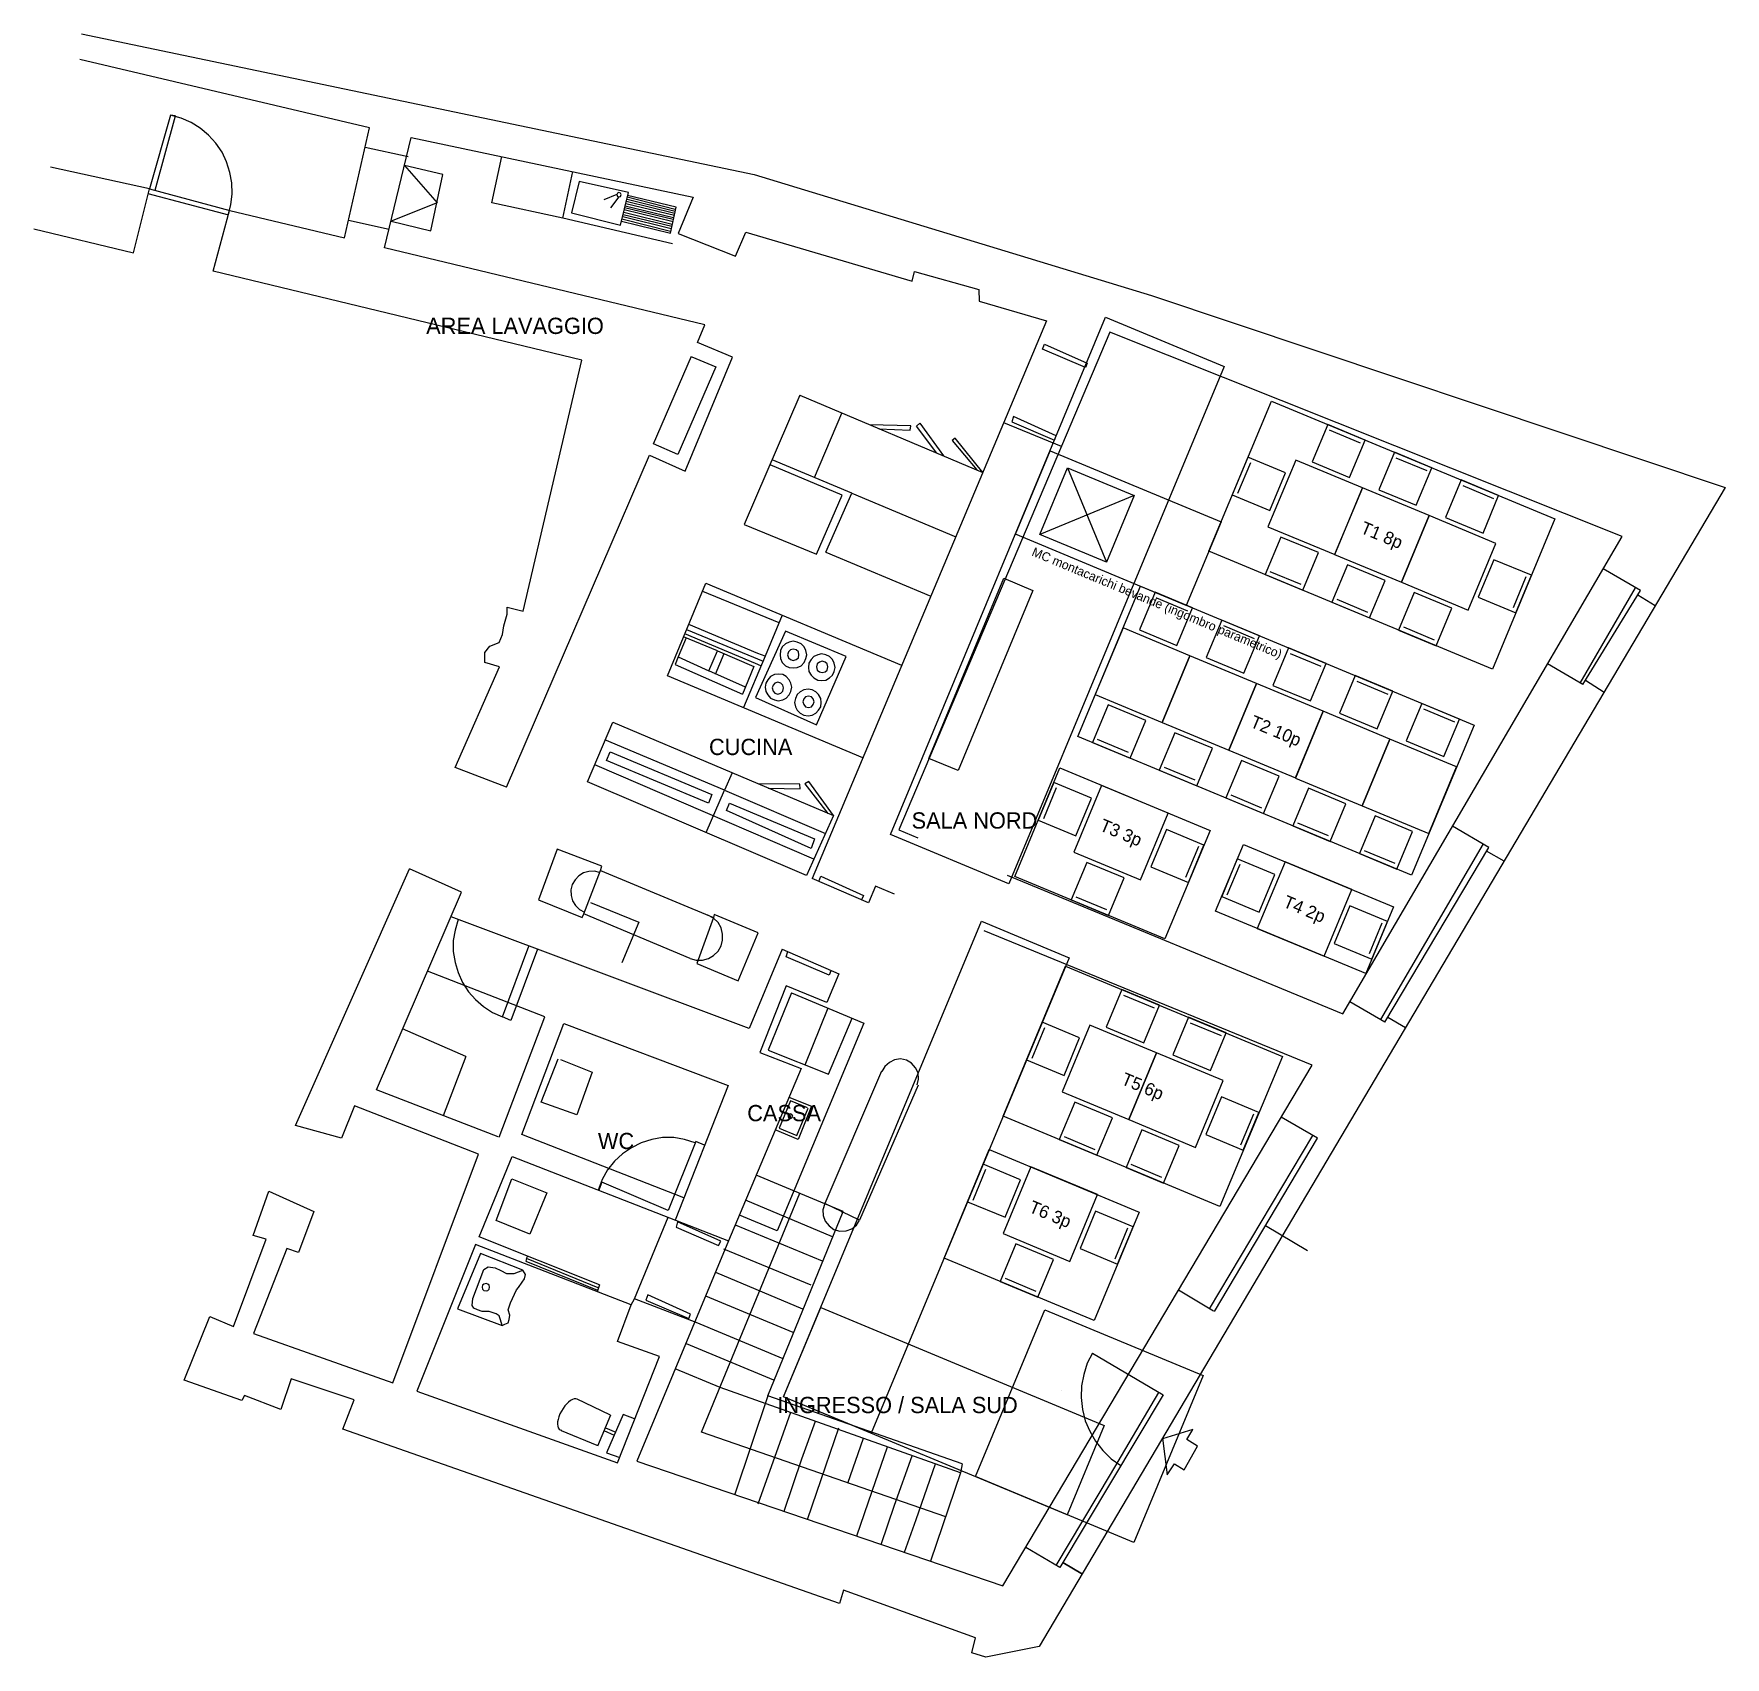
# Model space of a CAD drawing. Header units: centimetres. Extents: x 725 to 2598, y -2225 to -428.
import ezdxf
from ezdxf.enums import TextEntityAlignment as Align

# ---------------------------------------------------------------- set-up
doc = ezdxf.new("R2010")
doc.units = ezdxf.units.CM
for name, color, linetype in [('FASCIA_SEDUTA', 2, 'Continuous'), ('MONTACARICHI', 6, 'Continuous'), ('MURI_ESISTENTI', 7, 'Continuous'), ('NUMERAZIONE', 5, 'Continuous'), ('PERCORSI', 3, 'Continuous'), ('SEDIE', 8, 'Continuous'), ('TAVOLI_80x80', 5, 'Continuous'), ('TESTI', 7, 'Continuous')]:
    doc.layers.add(name, color=color, linetype=linetype)

# ---------------------------------------------------------------- blocks, each defined once
blk = doc.blocks.new('TAVOLO_80x80')
blk.add_lwpolyline([(0, 0), (80, 0), (80, 80), (0, 80)], close=True)
blk = doc.blocks.new('SEDIA_45x45')
blk.add_line((-18.5, 40), (18.5, 40))
blk.add_lwpolyline([(-22.5, 0), (22.5, 0), (22.5, 45), (-22.5, 45)], close=True)

msp = doc.modelspace()

# ---------------------------------------------------------------- linework, layer by layer
at = {"layer": 'FASCIA_SEDUTA'}
for points in [[(2095.3, -834.3), (2409.2, -964.9), (2340, -1131.1), (2026.1, -1000.5)], [(1950.4, -1039.3), (2319.6, -1193), (2250.5, -1359.2), (1881.2, -1205.5)], [(1861.2, -1240.5), (2027.4, -1309.7), (1977.4, -1429.7), (1811.2, -1360.5)], [(2064.3, -1325.1), (2230.5, -1394.2), (2199.7, -1468.1), (2033.6, -1398.9)], [(1867.4, -1459.7), (2107.5, -1559.7), (2038.3, -1725.8), (1798.3, -1625.9)], [(1782.9, -1662.8), (1949.1, -1732), (1899.1, -1852), (1732.9, -1782.9)]]:
    msp.add_lwpolyline(points, close=True, dxfattribs=at)
at = {"layer": 'MONTACARICHI'}
for p, q in [((1869.5, -908.2), (1912.7, -1012.8)), ((1943.4, -938.9), (1838.8, -982.1))]:
    msp.add_line(p, q, dxfattribs=at)
msp.add_lwpolyline([(1869.5, -908.2), (1943.4, -938.9), (1912.7, -1012.8), (1838.8, -982.1)], close=True, dxfattribs=at)
at = {"layer": 'MURI_ESISTENTI'}
for points in [[(778.1, -427.9), (1522.9, -583.6)], [(1096.8, -531.9), (776.1, -456.4)], [(876.7, -517.9), (853.5, -599.6)], [(859.8, -601), (882.1, -518.8)], [(882.1, -518.8), (876.7, -517.9)], [(888.3, -521.2), (876.7, -517.9)], [(899.5, -526.1), (888.3, -521.2)], [(909.6, -532.4), (899.5, -526.1)], [(918.8, -540.1), (909.6, -532.4)], [(927, -548.8), (918.8, -540.1)], [(1069.2, -653.8), (1096.8, -531.9)], [(1113.7, -664.9), (1143.2, -542.5)], [(1143.2, -542.5), (1455.2, -608.8)], [(933.8, -559), (927, -548.8)], [(938.6, -569.6), (933.8, -559)], [(1092, -553.2), (1139.9, -563.8)], [(853.5, -599.6), (743.7, -575.4)], [(942.5, -581.2), (938.6, -569.6)], [(1178.1, -583.6), (1135.5, -573.5)], [(1135.5, -573.5), (1171.8, -615.1)], [(1232.2, -615.1), (1243.4, -563.8)], [(1311.1, -632), (1322.2, -580.2)], [(944.4, -592.8), (942.5, -581.2)], [(944.9, -604.9), (944.4, -592.8)], [(1165, -646), (1178.1, -583.6)], [(1374.9, -639.7), (1383.6, -603.5), (1329, -591.4), (1320.7, -626.2), (1374.9, -639.7)], [(1522.9, -583.6), (1962.6, -717.6)], [(835.6, -670.2), (853.5, -599.6)], [(941.1, -628.6), (852.1, -604.9)], [(853.5, -599.6), (942.5, -623.3)], [(940.6, -628.6), (943.5, -617)], [(943.5, -617), (944.9, -604.9)], [(1171.8, -615.1), (1121, -635.4)], [(1311.1, -632), (1232.2, -615.1)], [(1370.6, -605.9), (1356.5, -611.7)], [(1373, -608.3), (1363.8, -620.4)], [(1371.5, -604.4), (1370.6, -605.9)], [(1370.6, -605.9), (1371.5, -607.8)], [(1373, -603.5), (1371.5, -604.4)], [(1371.5, -607.8), (1373, -608.3)], [(1374.9, -604.4), (1373, -603.5)], [(1373, -608.3), (1374.9, -607.8)], [(1375.4, -605.9), (1374.9, -604.4)], [(1374.9, -607.8), (1375.4, -605.9)], [(1434.4, -629.1), (1380.7, -616)], [(1434.9, -626.7), (1381.2, -613.6)], [(1435.4, -622.3), (1382.2, -608.8)], [(1435.4, -624.7), (1382.2, -611.2)], [(1436.3, -619.9), (1382.7, -606.8)], [(1455.2, -608.8), (1438.8, -648.9)], [(923.7, -690.5), (942, -623.3)], [(942.5, -623.3), (1069.2, -653.8)], [(1118.6, -644.6), (1073.6, -634.4)], [(1121, -635.4), (1165, -646)], [(1432.5, -660.5), (1311.1, -632)], [(1375.9, -635.4), (1430.1, -648.4)], [(1430.1, -646.5), (1376.4, -633)], [(1431, -643.6), (1377.3, -630.5)], [(1431.5, -641.2), (1377.8, -628.1)], [(1432, -638.8), (1378.3, -625.7)], [(1433, -635.9), (1378.8, -622.8)], [(1433, -633.4), (1379.3, -620.4)], [(1433.4, -631.5), (1379.8, -618.5)], [(1430.1, -648.4), (1436.3, -619.9)], [(725.3, -643.6), (835.6, -670.2)], [(1438.8, -648.9), (1502.1, -674.1)], [(1502.1, -674.1), (1513.7, -647.5)], [(1513.7, -647.5), (1697.5, -701.6)], [(1468.3, -750), (1113.7, -664.9)], [(1331.9, -789.2), (923.7, -690.5)], [(1697.5, -701.6), (1700.4, -691)], [(1700.4, -691), (1771.5, -710.8)], [(1771.5, -710.8), (1772, -723.9)], [(1772, -723.9), (1846.5, -745.7)], [(1962.6, -717.6), (2597.6, -929.9)], [(1846.5, -745.7), (1586.8, -1362.8)], [(1460, -769.4), (1468.3, -750)], [(1916.6, -758.2), (1683, -1309.1)], [(2483.5, -984.1), (1916.6, -758.2)], [(1411.2, -881.6), (1453.3, -784.8)], [(1446.5, -912), (1498.7, -785.8)], [(1453.8, -785.3), (1480.4, -796.4)], [(1498.7, -785.8), (1460, -769.4)], [(1842.1, -777.1), (1844.1, -771.3)], [(1889.5, -797.4), (1842.1, -777.1)], [(1844.1, -771.3), (1891.5, -792.6)], [(1267.1, -1066.8), (1331.9, -789.2)], [(1480.4, -796.4), (1438.3, -893.7)], [(1891.5, -792.6), (1889.5, -797.4)], [(1573.2, -827.9), (1511.8, -971.1)], [(1573.2, -827.9), (1775.9, -913.5)], [(1589.7, -918.8), (1619.7, -847.7)], [(1696.1, -861.7), (1650.6, -860.8)], [(1702.4, -862.2), (1706.2, -858.8)], [(1706.2, -858.8), (1732.3, -895.1)], [(1862.9, -884.5), (1799.1, -858.4)], [(1855.2, -877.7), (1857.1, -872.9), (1809.7, -851.6), (1807.8, -857.4), (1855.2, -877.7)], [(1660.8, -865.1), (1695.6, -866.6)], [(1695.6, -866.6), (1696.1, -861.7)], [(1725.1, -892.2), (1702.4, -862.2)], [(1745.4, -875.3), (1742, -878.2)], [(1742, -878.2), (1769.1, -910.6)], [(1775.9, -913.5), (1745.4, -875.3)], [(1248.7, -1261.7), (1406.8, -894.1)], [(1406.8, -894.1), (1446.5, -912)], [(1438.3, -893.7), (1411.2, -881.6)], [(1620.1, -938.6), (1540.3, -904.8)], [(1630.8, -936.2), (1542.7, -899.5)], [(2597.6, -929.9), (1838.3, -2213.1)], [(1591.6, -1003.9), (1620.1, -938.6)], [(1602.2, -1001.5), (1630.8, -936.2)], [(1630.8, -936.2), (1745.9, -984.6)], [(1511.8, -971.1), (1591.6, -1003.9)], [(2174.4, -1512.8), (2483.5, -984.1)], [(1602.2, -1001.5), (1718.3, -1050.4)], [(2503.8, -1044.1), (2462.7, -1019.9)], [(1426.7, -1138.4), (1469.2, -1035.9)], [(1550.5, -1079.9), (1465.8, -1045.1)], [(1469.2, -1035.9), (1685.9, -1126.8)], [(2437.1, -1146.6), (2498.5, -1041.2)], [(2440, -1148.1), (2503.8, -1044.1)], [(1249.2, -1070.2), (1249.2, -1062.5)], [(1249.2, -1062.5), (1267.1, -1066.8)], [(2520.2, -1061), (2500.9, -1049.4)], [(1244.3, -1092.9), (1245.8, -1083.3)], [(1245.8, -1083.3), (1249.2, -1070.2)], [(1526.8, -1113.7), (1450.4, -1081.8)], [(1553.9, -1071.2), (1535, -1116.6)], [(1230.3, -1105.5), (1240.5, -1101.6)], [(1240.5, -1101.6), (1244.3, -1092.9)], [(1447.5, -1096.3), (1438.8, -1117.6)], [(1482.3, -1110.8), (1444.6, -1095.4)], [(1524.4, -1124.9), (1446, -1092)], [(1448, -1087.1), (1532.6, -1122.4)], [(1557.3, -1089.1), (1524.4, -1162.6), (1591.6, -1192.6), (1624.5, -1117.1), (1557.3, -1089.1)], [(1557.3, -1103.1), (1553.9, -1106.5)], [(1561.6, -1101.2), (1557.3, -1103.1)], [(1566, -1100.2), (1561.6, -1101.2)], [(1570.3, -1101.2), (1566, -1100.2)], [(1574.7, -1103.1), (1570.3, -1101.2)], [(1578.1, -1106.5), (1574.7, -1103.1)], [(1224.5, -1112.8), (1230.3, -1105.5)], [(1224.5, -1123.9), (1224.5, -1112.8)], [(1438.8, -1117.6), (1435.4, -1125.8)], [(1438.8, -1117.6), (1472.6, -1133.1)], [(1472.6, -1133.1), (1482.3, -1110.8)], [(1479.9, -1136.5), (1489.5, -1113.7)], [(1482.3, -1110.8), (1522.4, -1128.2)], [(1535, -1116.6), (1510.8, -1173.7)], [(1535, -1116.6), (1526.8, -1113.7)], [(1551.9, -1110.3), (1551.5, -1115.2)], [(1551.5, -1115.2), (1551.9, -1119.5)], [(1553.9, -1106.5), (1551.9, -1110.3)], [(1551.9, -1119.5), (1553.9, -1123.9)], [(1560.6, -1111.8), (1559.7, -1115.2)], [(1559.7, -1115.2), (1560.6, -1118.6)], [(1563.1, -1109.9), (1560.6, -1111.8)], [(1560.6, -1118.6), (1563.1, -1120.5)], [(1566, -1108.9), (1563.1, -1109.9)], [(1563.1, -1120.5), (1566, -1121.5)], [(1569.4, -1109.9), (1566, -1108.9)], [(1566, -1121.5), (1569.4, -1120.5)], [(1571.8, -1111.8), (1569.4, -1109.9)], [(1569.4, -1120.5), (1571.8, -1118.6)], [(1572.3, -1115.2), (1571.8, -1111.8)], [(1571.8, -1118.6), (1572.3, -1115.2)], [(1580, -1110.3), (1578.1, -1106.5)], [(1578.1, -1123.9), (1580, -1119.5)], [(1581, -1115.2), (1580, -1110.3)], [(1580, -1119.5), (1581, -1115.2)], [(1585.8, -1120.5), (1583.4, -1124.4)], [(1588.7, -1117.1), (1585.8, -1120.5)], [(1593.1, -1115.2), (1588.7, -1117.1)], [(1597.4, -1114.2), (1593.1, -1115.2)], [(1597.9, -1122.4), (1595, -1123.4)], [(1602.2, -1115.2), (1597.4, -1114.2)], [(1601.3, -1123.4), (1597.9, -1122.4)], [(1606.1, -1117.1), (1602.2, -1115.2)], [(1609.5, -1120.5), (1606.1, -1117.1)], [(1611.4, -1124.4), (1609.5, -1120.5)], [(1191.6, -1240), (1240.9, -1128.7)], [(1240.9, -1128.7), (1224.5, -1123.9)], [(1642.9, -1229.3), (1426.7, -1138.4)], [(1435.4, -1125.8), (1509.9, -1158.7)], [(1513.2, -1151), (1472.6, -1133.1)], [(1522.4, -1128.2), (1509.9, -1158.7)], [(1530.2, -1127.3), (1524.4, -1124.9)], [(1540.8, -1139.4), (1537.9, -1142.8)], [(1545.2, -1136.9), (1540.8, -1139.4)], [(1549.5, -1136.5), (1545.2, -1136.9)], [(1554.4, -1136.9), (1549.5, -1136.5)], [(1553.9, -1123.9), (1557.3, -1127.3)], [(1558.2, -1139.4), (1554.4, -1136.9)], [(1557.3, -1127.3), (1561.6, -1129.2)], [(1561.6, -1142.8), (1558.2, -1139.4)], [(1561.6, -1129.2), (1566, -1129.7)], [(1566, -1129.7), (1570.3, -1129.2)], [(1570.3, -1129.2), (1574.7, -1127.3)], [(1574.7, -1127.3), (1578.1, -1123.9)], [(1583.4, -1124.4), (1582.9, -1129.2)], [(1582.9, -1129.2), (1583.4, -1133.6)], [(1583.4, -1133.6), (1585.8, -1137.9)], [(1585.8, -1137.9), (1588.7, -1140.8)], [(1588.7, -1140.8), (1593.1, -1143.2)], [(1592.6, -1125.3), (1591.6, -1128.7)], [(1591.6, -1128.7), (1592.6, -1132.1)], [(1595, -1123.4), (1592.6, -1125.3)], [(1592.6, -1132.1), (1595, -1134)], [(1595, -1134), (1597.9, -1135)], [(1597.9, -1135), (1601.3, -1134)], [(1603.7, -1125.3), (1601.3, -1123.4)], [(1601.3, -1134), (1603.7, -1132.1)], [(1602.2, -1143.2), (1606.1, -1140.8)], [(1604.2, -1128.7), (1603.7, -1125.3)], [(1603.7, -1132.1), (1604.2, -1128.7)], [(1606.1, -1140.8), (1609.5, -1137.9)], [(1609.5, -1137.9), (1611.4, -1133.6)], [(1612.4, -1129.2), (1611.4, -1124.4)], [(1611.4, -1133.6), (1612.4, -1129.2)], [(2440, -1148.1), (2400.8, -1125.3)], [(1535.5, -1146.6), (1535, -1151)], [(1535, -1151), (1535.5, -1155.8)], [(1537.9, -1142.8), (1535.5, -1146.6)], [(1535.5, -1155.8), (1537.9, -1159.7)], [(1537.9, -1159.7), (1540.8, -1163.1)], [(1543.7, -1149), (1542.7, -1151.9)], [(1542.7, -1151.9), (1543.7, -1155.3)], [(1545.7, -1146.6), (1543.7, -1149)], [(1543.7, -1155.3), (1545.7, -1157.7)], [(1549, -1145.7), (1545.7, -1146.6)], [(1545.7, -1157.7), (1549, -1158.7)], [(1552.4, -1146.6), (1549, -1145.7)], [(1549, -1158.7), (1552.4, -1157.7)], [(1554.4, -1149), (1552.4, -1146.6)], [(1552.4, -1157.7), (1554.4, -1155.3)], [(1555.3, -1151.9), (1554.4, -1149)], [(1554.4, -1155.3), (1555.3, -1151.9)], [(1558.2, -1163.1), (1561.6, -1159.7)], [(1563.5, -1146.6), (1561.6, -1142.8)], [(1561.6, -1159.7), (1563.5, -1155.8)], [(1564.5, -1151), (1563.5, -1146.6)], [(1563.5, -1155.8), (1564.5, -1151)], [(1570.3, -1159.2), (1568.4, -1163.6)], [(1573.7, -1156.3), (1570.3, -1159.2)], [(1577.6, -1153.9), (1573.7, -1156.3)], [(1582.4, -1153.4), (1577.6, -1153.9)], [(1586.8, -1153.9), (1582.4, -1153.4)], [(1591.1, -1156.3), (1586.8, -1153.9)], [(1594, -1159.2), (1591.1, -1156.3)], [(1593.1, -1143.2), (1597.4, -1143.7)], [(1596.4, -1163.6), (1594, -1159.2)], [(1597.4, -1143.7), (1602.2, -1143.2)], [(2463.7, -1156.8), (2442.9, -1143.7)], [(1540.8, -1163.1), (1545.2, -1165)], [(1545.2, -1165), (1549.5, -1166)], [(1549.5, -1166), (1554.4, -1165)], [(1554.4, -1165), (1558.2, -1163.1)], [(1568.4, -1163.6), (1567.4, -1167.9)], [(1567.4, -1167.9), (1568.4, -1172.7)], [(1568.4, -1172.7), (1570.3, -1176.6)], [(1570.3, -1176.6), (1573.7, -1180)], [(1577.6, -1164), (1576.6, -1167.4)], [(1576.6, -1167.4), (1577.6, -1170.3)], [(1579.5, -1161.6), (1577.6, -1164)], [(1577.6, -1170.3), (1579.5, -1172.7)], [(1582.9, -1161.1), (1579.5, -1161.6)], [(1579.5, -1172.7), (1582.9, -1173.7)], [(1586.3, -1161.6), (1582.9, -1161.1)], [(1582.9, -1173.7), (1586.3, -1172.7)], [(1588.2, -1164), (1586.3, -1161.6)], [(1586.3, -1172.7), (1588.2, -1170.3)], [(1589.2, -1167.4), (1588.2, -1164)], [(1588.2, -1170.3), (1589.2, -1167.4)], [(1591.1, -1180), (1594, -1176.6)], [(1594, -1176.6), (1596.4, -1172.7)], [(1596.9, -1167.9), (1596.4, -1163.6)], [(1596.4, -1172.7), (1596.9, -1167.9)], [(1366.2, -1189.7), (1610.5, -1293.2), (1580.5, -1359.4), (1338.2, -1255.9), (1366.2, -1189.7)], [(1573.7, -1180), (1577.6, -1181.9)], [(1577.6, -1181.9), (1582.4, -1182.9)], [(1582.4, -1182.9), (1586.8, -1181.9)], [(1586.8, -1181.9), (1591.1, -1180)], [(1490, -1265.1), (1357.5, -1209.5)], [(1476, -1270), (1472.1, -1279.6), (1359.4, -1232.2), (1363.3, -1222.6), (1476, -1270)], [(1248.7, -1261.7), (1191.6, -1240)], [(1468.7, -1289.8), (1346.4, -1237.1)], [(1498.3, -1245.8), (1490, -1265.1)], [(1469.7, -1312), (1490, -1265.1)], [(1490, -1265.1), (1601.8, -1313)], [(1573.2, -1258.4), (1526.8, -1257.9)], [(1538.4, -1262.7), (1573.7, -1263.7)], [(1573.7, -1263.7), (1573.2, -1258.4)], [(1583.4, -1255.4), (1579, -1257.9)], [(1579, -1257.9), (1604.2, -1290.8)], [(1610.5, -1293.2), (1583.4, -1255.4)], [(1588.7, -1341.5), (1468.7, -1289.8)], [(1495.3, -1279.6), (1589.7, -1318.8), (1585.8, -1329.5), (1492, -1287.4), (1495.3, -1279.6)], [(1683, -1309.1), (1703.8, -1317.8)], [(2336, -1328.5), (2295.8, -1304.8)], [(2329.7, -1324.6), (2216, -1519)], [(2220.9, -1522), (2336, -1328.5)], [(1304.8, -1330.4), (1284, -1386.5)], [(1354.1, -1349.3), (1304.8, -1330.4)], [(2352.9, -1343.5), (2333.6, -1332.4)], [(1015.1, -1636.1), (1141.3, -1352.2)], [(1198.9, -1377.8), (1141.3, -1352.2)], [(1324.6, -1364.3), (1321.2, -1369.6)], [(1328.5, -1359.9), (1324.6, -1364.3)], [(1333.8, -1356.5), (1328.5, -1359.9)], [(1339.6, -1355.1), (1333.8, -1356.5)], [(1334.3, -1402), (1352.7, -1354.1)], [(1345.9, -1354.6), (1339.6, -1355.1)], [(1351.7, -1356.1), (1345.9, -1354.6)], [(1352.7, -1354.1), (1354.1, -1349.3)], [(1352.7, -1354.1), (1477.9, -1405.9)], [(1649.2, -1389.9), (1586.8, -1362.8)], [(1594.5, -1366.2), (1596.4, -1360.4)], [(1596.4, -1360.4), (1643.8, -1381.7)], [(1803, -1359), (2174.4, -1512.8)], [(1104.5, -1596.9), (1198.9, -1377.8)], [(1321.2, -1369.6), (1319.8, -1375.4)], [(1319.8, -1375.4), (1320.3, -1381.7)], [(1320.3, -1381.7), (1321.7, -1387.5)], [(1643.8, -1381.7), (1641.4, -1386.5)], [(1656.9, -1371.5), (1649.2, -1389.9)], [(1678.2, -1380.2), (1656.9, -1371.5)], [(1284, -1386.5), (1332.4, -1405.9)], [(1321.7, -1387.5), (1325.1, -1392.8)], [(1325.1, -1392.8), (1329.5, -1397.2)], [(1329.5, -1397.2), (1334.8, -1400.1)], [(1332.4, -1405.9), (1334.3, -1402)], [(1451.8, -1451.3), (1334.3, -1402)], [(1341.5, -1389.4), (1395.2, -1411.2)], [(1477.9, -1406.8), (1471.6, -1403.5)], [(1478.4, -1402.5), (1477.9, -1405.9)], [(1527.3, -1422.8), (1478.4, -1402.5)], [(1517.1, -1528.7), (1187.3, -1405.4)], [(1191.6, -1419.9), (1189.7, -1431.5)], [(1195, -1408.3), (1191.6, -1419.9)], [(1395.2, -1411.2), (1376.4, -1456.2)], [(1477.9, -1405.9), (1459.1, -1457.1)], [(1482.8, -1411.7), (1477.9, -1406.8)], [(1486.2, -1417.5), (1482.8, -1411.7)], [(1487.6, -1424.3), (1486.2, -1417.5)], [(1505, -1476), (1527.3, -1422.8)], [(2140.6, -1569.4), (1777.3, -1420.9)], [(1189.7, -1431.5), (1189.7, -1443.6)], [(1244.3, -1516.1), (1273.3, -1437.8)], [(1283, -1441.2), (1253.5, -1520)], [(1482.8, -1443.1), (1486.2, -1437.3)], [(1486.2, -1437.3), (1487.6, -1431)], [(1487.6, -1431), (1487.6, -1424.3)], [(1553.9, -1441.2), (1517.1, -1528.7)], [(1553.9, -1441.2), (1616.3, -1468.3)], [(1189.7, -1443.6), (1191.6, -1455.7)], [(1191.6, -1455.7), (1195, -1466.8)], [(1451.8, -1451.3), (1458.6, -1453.3)], [(1458.6, -1453.3), (1465.4, -1453.3)], [(1459.1, -1457.1), (1505, -1476)], [(1465.4, -1453.3), (1472.1, -1451.3)], [(1472.1, -1451.3), (1477.9, -1448)], [(1477.9, -1448), (1482.8, -1443.1)], [(1558.2, -1449.4), (1560.2, -1443.6)], [(1605.6, -1469.7), (1558.2, -1449.4)], [(1291.2, -1516.1), (1161.1, -1465.4)], [(1195, -1466.8), (1199.8, -1477.9)], [(1199.8, -1477.9), (1206.6, -1488.1)], [(1616.3, -1468.3), (1603.2, -1500.2)], [(1607.6, -1464.9), (1605.6, -1469.7)], [(1206.6, -1488.1), (1214.3, -1496.8)], [(1214.3, -1496.8), (1223, -1504.5)], [(1558.2, -1481.8), (1529.2, -1555.3)], [(1564, -1489.5), (1538.4, -1552.9)], [(1603.2, -1500.2), (1558.2, -1481.8)], [(1564, -1489.5), (1644.3, -1522.9)], [(1223, -1504.5), (1233.2, -1511.3)], [(1233.2, -1511.3), (1244.3, -1516.1)], [(1240.5, -1649.2), (1291.2, -1516.1)], [(1253.5, -1520), (1244.3, -1516.1)], [(1604.2, -1506.5), (1579, -1569.4)], [(2220.9, -1522), (2182.2, -1499.2)], [(1203.7, -1559.7), (1133.6, -1529.2)], [(1265.6, -1646.3), (1312, -1523.4)], [(1312, -1523.4), (1493.9, -1592.1)], [(1644.3, -1522.9), (1548.1, -1752.7)], [(1605.1, -1579.5), (1631.3, -1517.6)], [(2243.6, -1528.2), (2224.2, -1516.6)], [(1538.4, -1552.9), (1605.1, -1579.5)], [(1203.7, -1559.7), (1178.5, -1625.5)], [(1286.9, -1610.5), (1305.8, -1562.6)], [(1308.2, -1563.1), (1343.5, -1577.1)], [(1529.2, -1555.3), (1574.7, -1573.2)], [(1667.5, -1570.8), (1664.2, -1576.6)], [(1672.4, -1566.4), (1667.5, -1570.8)], [(1678.2, -1563.5), (1672.4, -1566.4)], [(1684.9, -1562.6), (1678.2, -1563.5)], [(1691.2, -1564), (1684.9, -1562.6)], [(1697, -1567.4), (1691.2, -1564)], [(1701.4, -1572.3), (1697, -1567.4)], [(1704.3, -1578.1), (1701.4, -1572.3)], [(1798.1, -2145.9), (2140.6, -1569.4)], [(1343.5, -1577.1), (1326.5, -1624.5)], [(1574.7, -1573.2), (1494.4, -1763.8)], [(1663.7, -1576.1), (1600.8, -1722.7)], [(1703.3, -1591.1), (1704.8, -1584.8)], [(1704.8, -1584.8), (1704.3, -1578.1)], [(1239.5, -1648.7), (1104.5, -1596.9)], [(1493.9, -1592.1), (1435.4, -1741.1)], [(1563.1, -1609), (1550.5, -1639)], [(1561.1, -1604.7), (1586.3, -1614.8)], [(1581.9, -1616.8), (1563.1, -1609)], [(1704.3, -1591.6), (1639.5, -1741.1)], [(1080.4, -1614.3), (1065.8, -1650.1)], [(1217.7, -1668), (1080.4, -1614.3)], [(1326.5, -1624.5), (1286.9, -1610.5)], [(1561.1, -1624), (1560.2, -1625.9)], [(1560.2, -1625.9), (1561.1, -1627.9)], [(1563.1, -1623.5), (1561.1, -1624)], [(1561.1, -1627.9), (1563.1, -1628.4)], [(1564.5, -1624), (1563.1, -1623.5)], [(1563.1, -1628.4), (1564.5, -1627.9)], [(1565.5, -1625.9), (1564.5, -1624)], [(1564.5, -1627.9), (1565.5, -1625.9)], [(1569.8, -1647.2), (1582.4, -1617.2)], [(1586.3, -1614.8), (1571.3, -1651.6)], [(2146.4, -1650.1), (2106.2, -1626.9)], [(1065.8, -1650.1), (1015.1, -1636.1)], [(1445, -1716.4), (1265.6, -1646.3)], [(1571.3, -1651.6), (1546.1, -1640.9)], [(1550.5, -1639), (1569.8, -1647.2)], [(2026.9, -1839.2), (2141.1, -1647.2)], [(1387, -1660.8), (1376.9, -1667.5)], [(1397.6, -1655.4), (1387, -1660.8)], [(1409.3, -1651.6), (1397.6, -1655.4)], [(1421.3, -1649.6), (1409.3, -1651.6)], [(1433.9, -1649.6), (1421.3, -1649.6)], [(1458.1, -1654), (1427.6, -1730.4)], [(1445.5, -1651.6), (1433.9, -1649.6)], [(1457.6, -1655.4), (1445.5, -1651.6)], [(1467.8, -1657.9), (1458.1, -1654)], [(2032.2, -1842.1), (2146.4, -1650.1)], [(1122.9, -1921), (1217.7, -1668)], [(1218.2, -1759.4), (1255, -1670.4)], [(1255, -1670.4), (1494.4, -1763.8)], [(1368.1, -1675.8), (1360.4, -1685.4)], [(1376.9, -1667.5), (1368.1, -1675.8)], [(1254.5, -1695.1), (1293.2, -1710.6), (1274.3, -1756.5), (1237.1, -1741.5), (1254.5, -1695.1)], [(1354.6, -1696.1), (1350.2, -1707.7)], [(1354.1, -1699), (1350.7, -1707.7)], [(1350.7, -1707.7), (1354.1, -1699)], [(1427.6, -1730.4), (1354.1, -1699)], [(1360.4, -1685.4), (1354.6, -1696.1)], [(1621.1, -1731.4), (1524.9, -1691.2)], [(968.1, -1758), (985.6, -1709.1)], [(985.6, -1709.1), (1035.4, -1731.4)], [(1464.4, -1975.6), (1573.2, -1711.1)], [(1609.5, -1759.4), (1513.2, -1718.8)], [(1035.4, -1731.4), (1018.5, -1776.8)], [(1390.4, -1828.1), (1427.6, -1737.7)], [(1548.1, -1752.7), (1506.5, -1735.3)], [(1537.9, -1935.5), (1621.1, -1731.4)], [(1600.8, -1722.7), (1598.9, -1729.4)], [(1598.9, -1729.4), (1599.3, -1735.7)], [(1599.3, -1735.7), (1601.3, -1742)], [(1639.5, -1741.1), (1600.8, -1722.7)], [(1619.7, -1731.4), (1620.1, -1730.9)], [(1620.1, -1730.9), (1619.7, -1731.4)], [(1619.7, -1731.9), (1619.7, -1731.4)], [(1619.7, -1731.4), (1619.7, -1731.9)], [(1619.7, -1732.3), (1619.7, -1731.9)], [(1619.7, -1731.9), (1619.7, -1732.3)], [(1620.1, -1732.3), (1619.7, -1732.3)], [(1619.7, -1732.3), (1620.1, -1732.3)], [(1620.1, -1730.9), (1620.6, -1731.4)], [(1620.6, -1731.4), (1620.1, -1730.9)], [(1620.6, -1732.3), (1620.1, -1732.3)], [(1620.1, -1732.3), (1620.6, -1732.3)], [(1620.6, -1731.4), (1621.1, -1731.9)], [(1621.1, -1731.9), (1620.6, -1731.4)], [(1621.1, -1731.9), (1620.6, -1732.3)], [(1620.6, -1732.3), (1621.1, -1731.9)], [(1636.1, -1746.4), (1639.5, -1741.1)], [(982.7, -1761.9), (968.1, -1758)], [(1351.7, -1812.6), (1218.2, -1759.4)], [(1437.8, -1743), (1436.3, -1748.8), (1483.3, -1769.1), (1485.7, -1764.3), (1437.8, -1743)], [(1598.4, -1786.5), (1502.1, -1746.4)], [(1601.3, -1742), (1605.6, -1747.3)], [(1605.6, -1747.3), (1610.9, -1751.2)], [(1610.9, -1751.2), (1617.7, -1753.1)], [(1617.7, -1753.1), (1624.5, -1752.7)], [(1624.5, -1752.7), (1630.8, -1750.7)], [(1630.8, -1750.7), (1636.1, -1746.4)], [(2135.2, -1774.9), (2088.8, -1747.3)], [(946.4, -1858.6), (982.7, -1761.9)], [(1005.4, -1772.5), (968.6, -1866.3)], [(1018.5, -1776.8), (1005.4, -1772.5)], [(1214.3, -1768.1), (1149.5, -1930.2)], [(1219.7, -1777.8), (1194.5, -1839.2)], [(1386.5, -1834.9), (1214.3, -1768.1)], [(1266.6, -1796.2), (1219.7, -1777.8)], [(1494.4, -1763.8), (1392.8, -2007.6)], [(1585.8, -1813.1), (1489.1, -1773)], [(1211.4, -1827.6), (1223.5, -1795.7)], [(1223.5, -1795.7), (1228.4, -1792.8)], [(1228.4, -1792.8), (1236.1, -1793.8)], [(1236.1, -1793.8), (1242.4, -1796.7)], [(1242.4, -1796.7), (1248.7, -1800.1)], [(1256.9, -1800.1), (1266.6, -1796.2)], [(1269.5, -1801), (1266.6, -1796.2)], [(1270.9, -1783.6), (1270, -1786.5)], [(1270, -1786.5), (1349.3, -1818.4)], [(1270.9, -1783.6), (1271.9, -1781.2)], [(1350.2, -1816), (1270.9, -1783.6)], [(1222.1, -1813.1), (1221.6, -1815.1)], [(1221.6, -1815.1), (1222.1, -1817.5)], [(1223.5, -1811.7), (1222.1, -1813.1)], [(1225.9, -1811.2), (1223.5, -1811.7)], [(1227.9, -1811.7), (1225.9, -1811.2)], [(1229.3, -1813.1), (1227.9, -1811.7)], [(1229.8, -1815.1), (1229.3, -1813.1)], [(1229.3, -1817.5), (1229.8, -1815.1)], [(1248.7, -1800.1), (1256.9, -1800.1)], [(1259.8, -1818), (1261.7, -1815.5)], [(1261.7, -1815.5), (1266.1, -1809.7)], [(1266.1, -1809.7), (1268.5, -1805.9)], [(1268.5, -1805.9), (1269.5, -1801)], [(1351.7, -1812.6), (1348.8, -1820.4)], [(1576.6, -1839.7), (1480.4, -1799.1)], [(1210.5, -1835.4), (1211.4, -1827.6)], [(1222.1, -1817.5), (1223.5, -1818.9)], [(1223.5, -1818.9), (1225.9, -1819.4)], [(1225.9, -1819.4), (1227.9, -1818.9)], [(1227.9, -1818.9), (1229.3, -1817.5)], [(1250.6, -1840.2), (1253, -1832.5)], [(1253, -1832.5), (1259.8, -1818)], [(1386.5, -1834.9), (1390.4, -1828.1)], [(1458.6, -1854.2), (1390.4, -1828.1)], [(1404.9, -1823.8), (1403, -1829.6), (1450.4, -1849.9), (1452.3, -1845), (1404.9, -1823.8)], [(1566, -1865.4), (1469.2, -1825.2)], [(2031.3, -1841.7), (1992.6, -1818.4)], [(891.7, -1918.1), (920.3, -1847.5)], [(920.3, -1847.5), (946.4, -1858.6)], [(1194.5, -1839.2), (1243.8, -1857.6)], [(1212.4, -1838.3), (1210.5, -1835.4)], [(1216.3, -1840.2), (1212.4, -1838.3)], [(1221.6, -1842.1), (1216.3, -1840.2)], [(1229.3, -1842.1), (1221.6, -1842.1)], [(1237.1, -1844.6), (1229.3, -1842.1)], [(1240.5, -1847), (1237.1, -1844.6)], [(1241.9, -1851.3), (1240.5, -1847)], [(1243.8, -1857.6), (1241.9, -1851.3)], [(1252.1, -1846), (1250.6, -1840.2)], [(1250.6, -1854.7), (1251.6, -1850.8)], [(1251.6, -1850.8), (1252.1, -1846)], [(1371.5, -1875.5), (1386.5, -1834.9)], [(968.6, -1866.3), (1122.9, -1921)], [(1243.8, -1857.6), (1246.7, -1856.2)], [(1246.7, -1856.2), (1250.6, -1854.7)], [(1554.8, -1894.4), (1458.6, -1854.2)], [(1418, -1892), (1371.5, -1875.5)], [(1544.7, -1918.1), (1448, -1877.9)], [(1897.3, -1888.1), (1891.5, -1899.2)], [(1897.3, -1888.1), (1975.6, -1934.5)], [(1371.5, -2009.5), (1418, -1892)], [(1485.2, -1926.3), (1435.4, -1905.5)], [(1891.5, -1899.2), (1887.6, -1911.8)], [(955.6, -1940.8), (891.7, -1918.1)], [(1010.2, -1916.6), (998.6, -1950.5)], [(1079.9, -1939.8), (1010.2, -1916.6)], [(1751.2, -2020.6), (1485.2, -1926.3)], [(1885.2, -1924.4), (1884.7, -1937.4)], [(1887.6, -1911.8), (1885.2, -1924.4)], [(958.5, -1935), (955.6, -1940.8)], [(998.6, -1950.5), (958.5, -1935)], [(1067.3, -1972.2), (1079.9, -1939.8)], [(1149.5, -1930.2), (1371.5, -2009.5)], [(1325.5, -1938.6), (1323.6, -1938.8), (1321.6, -1939.5), (1319.5, -1940.7), (1317.3, -1942.3), (1315.2, -1944.4), (1313.1, -1946.7), (1311.2, -1949.4), (1309.4, -1952.4), (1307.8, -1955.5)], [(1363.8, -1956.8), (1326.1, -1938.9)], [(1537.9, -1935.5), (1501.2, -2044.3)], [(1753.1, -2010.9), (1537.9, -1935.5)], [(1975.6, -1934.5), (1861, -2125.6)], [(1862.5, -1929.7), (1862.5, -1929.7)], [(1884.7, -1937.4), (1886.2, -1950.5)], [(1917.1, -2022.6), (1970.8, -1931.6)], [(1307.8, -1955.5), (1306.6, -1958.6), (1305.7, -1961.6), (1305.2, -1964.4), (1305, -1966.9), (1305.3, -1969.1), (1305.8, -1970.9), (1306.8, -1972.2), (1308.1, -1973.1), (1309.7, -1973.5)], [(1363.8, -1956.8), (1349.3, -1991.1)], [(1377.8, -1956.3), (1359.4, -1998.4)], [(1390.4, -1961.1), (1377.8, -1956.3)], [(1563.1, -1953.9), (1554.8, -1976.6)], [(1575.6, -2005.1), (1590.6, -1963.5)], [(1886.2, -1950.5), (1889.1, -1963.1)], [(1889.1, -1963.1), (1894.4, -1974.7)], [(1905.5, -1951.9), (1905.5, -1951.9)], [(1617.2, -2165.2), (1067.3, -1972.2)], [(1348.8, -1990.6), (1309.6, -1974.2)], [(1356.5, -1973.7), (1367.7, -1979)], [(1358, -1970.8), (1369.6, -1975.6)], [(1734.8, -2069.5), (1464.4, -1975.6)], [(1554.8, -1976.6), (1526.8, -2055.4)], [(1602.2, -2012.9), (1616.3, -1970.8)], [(1626.4, -2032.2), (1643.8, -1982.4)], [(1894.4, -1974.7), (1900.7, -1985.8)], [(2008.5, -1972.7), (1974.7, -1982.9)], [(1974.7, -1982.4), (1980, -2023)], [(2001.8, -1983.9), (2008.5, -1972.7)], [(2013.4, -1991.1), (2001.8, -1983.9)], [(1359.4, -1998.4), (1373.9, -2003.7)], [(1670, -1992.1), (1653, -2041.4)], [(1678.2, -2056.4), (1697.5, -2001.8)], [(1900.7, -1985.8), (1908.9, -1995.9)], [(1908.9, -1995.9), (1918.1, -2005.1)], [(1998.9, -2017.2), (2013.4, -1991.1)], [(1392.8, -2007.6), (1798.1, -2145.9)], [(1555.8, -2063.2), (1575.6, -2005.1)], [(1581.9, -2072.4), (1602.2, -2012.9)], [(1701.9, -2072.4), (1723.6, -2010.9)], [(1751.2, -2020.6), (1717.8, -2118.3)], [(1753.1, -2010.9), (1751.2, -2020.6)], [(1918.1, -2005.1), (1928.7, -2012.4)], [(1980, -2023), (1988.2, -2010.9)], [(1988.2, -2010.9), (1998.9, -2017.2)], [(1857.1, -2123.2), (1917.1, -2022.6)], [(1653, -2041.4), (1636.1, -2090.7)], [(1663.2, -2099.9), (1678.2, -2056.4)], [(1689.3, -2108.6), (1701.9, -2072.4)], [(1861, -2125.6), (1823.3, -2103.3)], [(1886.2, -2132.8), (1864.4, -2119.8)], [(1864.4, -2119.8), (1886.2, -2132.8)], [(1621.6, -2150.7), (1617.2, -2165.2)], [(1767.7, -2203.4), (1621.6, -2150.7)], [(1763.8, -2219.9), (1767.7, -2203.4)], [(1779.3, -2224.7), (1763.8, -2219.9)], [(1838.3, -2213.1), (1779.3, -2224.7)]]:
    msp.add_lwpolyline(points, dxfattribs=at)
at = {"layer": 'PERCORSI'}
for points in [[(1911.8, -741.6), (2042.9, -796.2), (1804.6, -1368.6), (1673.5, -1314)], [(1850.3, -889.4), (2039.6, -968.1), (2001.1, -1060.5), (1811.9, -981.7)], [(1774.3, -1410.2), (1871.3, -1450.5), (1652.2, -1976.7), (1555.3, -1936.4)], [(1596.4, -1837.6), (1910.3, -1968.3), (1869.2, -2067), (1555.3, -1936.4)], [(1844.5, -1840.1), (2019.9, -1913.1), (1943, -2097.8), (1767.6, -2024.8)]]:
    msp.add_lwpolyline(points, close=True, dxfattribs=at)
at = {"layer": 'TESTI'}
msp.add_lwpolyline([(1799.1, -1030.5), (1831.4, -1044), (1748.4, -1243.4), (1716.1, -1229.9)], close=True, dxfattribs=at)

# ---------------------------------------------------------------- block references
at = {"layer": 'SEDIE'}
for p, rotation in [((2161.1, -910.4), -22.6), ((2102.2, -934.7), 67.4), ((2234.9, -941.1), -22.6), ((2308.8, -971.9), -22.6), ((2126.5, -993.5), 157.4), ((2333, -1030.7), -112.6), ((2200.4, -1024.2), 157.4), ((1970, -1096.2), -22.6), ((2274.2, -1055), 157.4), ((2043.9, -1127), -22.6), ((2117.7, -1157.7), -22.6), ((2191.6, -1188.5), -22.6), ((1935.4, -1179.3), 157.4), ((2265.4, -1219.2), -22.6), ((2009.3, -1210.1), 157.4), ((2083.1, -1240.8), 157.4), ((1887.4, -1294.7), 67.4), ((2157, -1271.6), 157.4), ((1970.5, -1329.3), -112.6), ((2230.8, -1302.3), 157.4), ((1911.6, -1353.6), 157.4), ((2090.5, -1379.3), 67.4), ((2173.6, -1413.9), -112.6), ((1933.2, -1535.9), -22.6), ((2007.1, -1566.6), -22.6), ((1874.4, -1560.1), 67.4), ((2031.3, -1625.4), -112.6), ((1898.6, -1619), 157.4), ((1972.5, -1649.7), 157.4), ((1809.1, -1717.1), 67.4), ((1892.1, -1751.7), -112.6), ((1833.3, -1775.9), 157.4)]:
    msp.add_blockref('SEDIA_45x45', p, dxfattribs=dict(at, rotation=rotation))
at = {"layer": 'TAVOLI_80x80', "rotation": -22.6}
for p in [(2091.5, -973.5), (2165.3, -1004.2), (2239.2, -1035), (1900.4, -1159.3), (1974.3, -1190.1), (2048.1, -1220.8), (2122, -1251.6), (2195.8, -1282.3), (1876.6, -1333.6), (2079.7, -1418.1), (1863.6, -1599), (1937.5, -1629.7), (1798.3, -1755.9)]:
    msp.add_blockref('TAVOLO_80x80', p, dxfattribs=at)

# ---------------------------------------------------------------- texts
at = {"layer": 'MONTACARICHI'}
msp.add_text('MC montacarichi bevande (ingombro parametrico)', height=10, rotation=-22.6, dxfattribs=at).set_placement((1829.2, -1005.1))
at = {"layer": 'NUMERAZIONE'}
for s, p in [('T1 8p', (2217.6, -982.7)), ('T2 10p', (2100.4, -1199.3)), ('T3 3p', (1928.9, -1312)), ('T4 2p', (2132, -1396.6)), ('T5 6p', (1952.9, -1592.8)), ('T6 3p', (1850.6, -1734.4))]:
    msp.add_text(s, height=14, rotation=-22.6, dxfattribs=at).set_placement(p, align=Align.MIDDLE_CENTER)
at = {"layer": 'TESTI'}
for s, p in [('AREA LAVAGGIO', (1258, -751.1)), ('CUCINA', (1518.9, -1217.2)), ('SALA NORD', (1766.6, -1298.6)), ('CASSA', (1555.9, -1622.5)), ('WC', (1369.8, -1653.4)), ('INGRESSO / SALA SUD', (1681.4, -1945.6))]:
    msp.add_text(s, height=18, dxfattribs=at).set_placement(p, align=Align.MIDDLE_CENTER)

doc.saveas('drawing.dxf')
